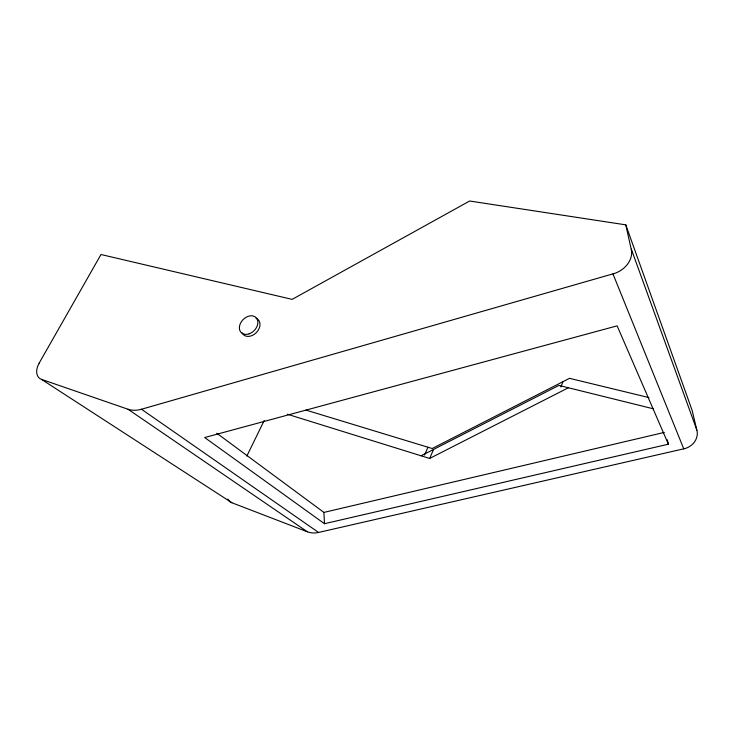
<?xml version="1.0" encoding="UTF-8"?>
<svg xmlns="http://www.w3.org/2000/svg" width="734" height="734" viewBox="0 0 734 734"><rect width="100%" height="100%" fill="white"/><g stroke="black" fill="none" stroke-linecap="round" stroke-linejoin="round"><path stroke-width="1.1" d="M560.886 386.956L563.015 381.652M287.333 414.215L429.656 458.456L433.565 449.428M424.546 455.062L427.95 447.226M246.817 456.089L264.212 420.499M39.159 363.128L100.989 254.505L292.141 299.38L469.65 201.015L625.79 224.852L692.171 410.48L697.199 431.739A17.166 15.304 -9.8 0 1 685.473 448.428L318.556 532.453A24.204 20.057 -54.8 0 1 307.39 531.801L231.843 502.735L41.489 379.359A15.13 9.937 -51.4 0 1 39.168 363.128M421.105 455.796L558.913 385.414L653.278 408.792M429.656 458.456L568.419 387.754M41.489 379.359L128.046 409.251A31.819 22.506 -50.7 0 0 141.497 409.242L615.266 273.204A23.378 18.708 -22.1 0 0 631.598 251L625.79 224.852M216.778 433.225L323.923 512.415L664.362 432.399M668.39 444.189L617.138 325.85L204.676 437.537L324.483 523.709L668.39 444.189L667.334 439.804M648.948 397.589L569.52 378.331L432.198 448.52L305.959 410.086M128.046 409.251L307.39 531.801M141.497 409.242L318.556 532.453M612.991 273.956L683.785 448.896M631.295 249.092L696.915 430.207M323.923 512.415L324.483 523.709M231.843 502.726A11.661 9.129 -55.1 0 1 227.907 499.102M256.047 318.29A10.533 7.799 -45.6 0 1 256.46 332.484A10.533 7.799 -45.6 0 1 242.137 332.823M249.12 333.851A10.57 7.808 -45.6 0 0 256.395 317.95A10.57 7.808 -45.6 0 0 240.376 323.501A10.57 7.808 -45.6 0 0 249.12 333.851"/></g></svg>
